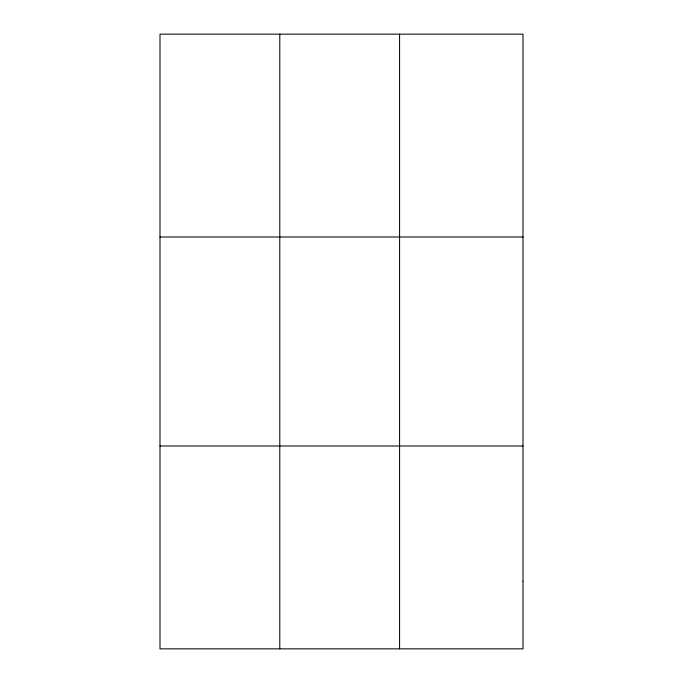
<?xml version="1.0" encoding="UTF-8"?>
<svg xmlns="http://www.w3.org/2000/svg" width="683" height="683" viewBox="0 0 683 683"><rect width="100%" height="100%" fill="white"/><g stroke="black" fill="none" stroke-linecap="round" stroke-linejoin="round"><path stroke-width="1.02" d="M279.791 34.15L279.791 648.85M399.581 34.15L399.581 648.85M159.993 237.001L523.007 237.001M159.993 445.999L523.007 445.999M523.007 581.233L523.007 648.85L159.993 648.85L159.993 34.15L523.007 34.15L523.007 581.233"/></g></svg>
